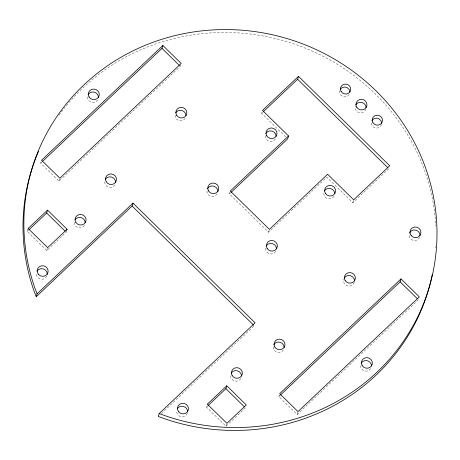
<?xml version="1.0" encoding="UTF-8"?>
<svg xmlns="http://www.w3.org/2000/svg" width="460" height="460" viewBox="0 0 460 460"><rect width="100%" height="100%" fill="white"/><g stroke="black" fill="none" stroke-linecap="round" stroke-linejoin="round"><path stroke-width="0.34" stroke-dasharray="2.3 1.72" d="M180.665 65.176L180.32 66.338L59.001 181.085L40.681 163.127L41.544 160.224M66.556 231.012L66.206 232.173L46.793 250.533L27.255 231.38L28.123 228.476M59.001 181.085L59.863 178.175M46.793 250.533L47.662 247.63M388.821 168.659L352.814 202.716L326.749 177.169L268.519 232.248L229.442 193.936L230.305 191.032M285.631 136.856L261.613 113.315L262.131 111.573M245.433 407.865L226.021 426.224L206.482 407.071L207.345 404.167M268.519 232.248L269.382 229.344M226.021 426.224L226.711 423.901M418.456 299.776L297.131 414.523L278.812 396.566L279.335 394.824M352.814 202.716L353.677 199.812M297.131 414.523L297.999 411.619M40.681 163.127L41.722 162.138M27.255 231.38L28.278 230.414M261.613 113.315L262.66 112.326M229.442 193.936L230.477 192.953M161.489 413.442L253.707 326.226M206.482 407.071L207.5 406.105M278.812 396.566L279.858 395.583M59.024 115.184A207.293 198.237 16.6 0 1 285.464 41.262A207.293 198.237 16.6 0 1 435.861 226.073M435.856 246.623A207.293 198.237 16.6 0 1 435.781 247.986M46.886 276.08A5.526 5.284 16.6 0 1 36.323 273.142M84.49 225.4A5.526 5.284 16.6 0 1 74.382 221.168M365.918 109.008A5.526 5.284 16.6 0 1 359.185 112.625A5.526 5.284 16.6 0 1 355.269 106.047M419.681 237.36A5.526 5.284 16.6 0 1 412.66 240.154A5.526 5.284 16.6 0 1 409.36 233.415M370.794 368.592A5.526 5.284 16.6 0 1 360.508 365.729M187.3 413.287A5.526 5.284 16.6 0 1 176.617 410.671M240.804 378.632A5.526 5.284 16.6 0 1 230.512 375.768M275.787 251.459A5.526 5.284 16.6 0 1 265.684 247.227M217.172 193.993A5.526 5.284 16.6 0 1 207.063 189.767M275.402 138.92A5.526 5.284 16.6 0 1 265.299 134.688M185.265 118.323A5.526 5.284 16.6 0 1 175.162 114.091M114.902 184.874A5.526 5.284 16.6 0 1 104.61 182.011M334.023 196.38A5.526 5.284 16.6 0 1 323.736 193.516M354.338 282.262A5.526 5.284 16.6 0 1 347.605 285.873A5.526 5.284 16.6 0 1 343.689 279.295M283.423 350.083A5.526 5.284 16.6 0 1 273.32 345.851M97.704 99.998A5.526 5.284 16.6 0 1 87.601 95.766M381.461 124.482A5.181 4.956 16.6 0 1 375.147 127.868A5.181 4.956 16.6 0 1 371.479 121.699M349.197 94.541A5.181 4.956 16.6 0 1 339.727 90.574"/><path stroke-width="0.69" d="M28.79 229.931L46.667 213.02L47.535 210.117L67.074 229.27L66.729 230.431M38.468 151.426A207.293 198.237 16.6 0 0 34.178 291.41L36.213 296.717L37.082 293.813L132.974 203.113L255.099 322.828L159.166 413.557L164.674 415.581A207.293 198.237 16.6 0 0 435.844 254.397A207.293 198.237 16.6 0 0 207.27 30.325A207.293 198.237 16.6 0 0 35.046 288.506L37.082 293.813M42.763 161.155L162 48.38L162.869 45.477L181.188 63.434L59.863 178.175L41.544 160.224L162.869 45.477M36.213 296.717L132.112 206.017L132.974 203.113M159.229 413.5L158.303 416.461L163.812 418.485A207.293 198.237 16.6 0 0 432.296 274.401M263.177 111.832L297.62 79.258L298.488 76.354L389.689 165.755L353.677 199.812L327.618 174.265L269.382 229.344L230.305 191.032L288.541 135.959L262.482 110.412L298.488 76.354M288.541 135.959L287.672 138.862L231 192.464M208.012 405.622L225.889 388.711L226.757 385.808L246.295 404.961L226.883 423.321L207.345 404.167L226.757 385.808M280.376 395.088L400.137 281.825L400.999 278.915L419.319 296.872L297.999 411.619L279.68 393.662L400.999 278.915M47.535 210.117L28.123 228.476L47.662 247.63L67.074 229.27M297.62 79.258L387.797 167.653M162 48.38L179.302 65.337M400.137 281.825L417.438 298.781M132.112 206.017L253.719 325.231M46.667 213.02L65.205 231.19M225.889 388.711L244.427 406.881M37.007 271.193A5.526 5.284 16.6 0 1 47.288 274.407M74.928 219.897A5.526 5.284 16.6 0 1 85.215 222.761M355.816 104.776A5.526 5.284 16.6 0 1 366.103 107.64M409.636 232.783A5.526 5.284 16.6 0 1 420.084 235.687M361.238 363.089A5.526 5.284 16.6 0 1 371.525 365.953M177.301 408.721A5.526 5.284 16.6 0 1 187.577 411.93M231.242 373.135A5.526 5.284 16.6 0 1 241.529 375.998M266.231 245.956A5.526 5.284 16.6 0 1 276.517 248.82M207.609 188.496A5.526 5.284 16.6 0 1 217.896 191.36M265.845 133.417A5.526 5.284 16.6 0 1 276.132 136.281M175.708 112.821A5.526 5.284 16.6 0 1 185.995 115.684M105.34 179.377A5.526 5.284 16.6 0 1 115.627 182.24M324.461 190.883A5.526 5.284 16.6 0 1 334.753 193.746M344.235 278.03A5.526 5.284 16.6 0 1 354.522 280.893M273.867 344.58A5.526 5.284 16.6 0 1 284.154 347.444M88.147 94.495A5.526 5.284 16.6 0 1 98.434 97.359M371.99 120.514A5.181 4.956 16.6 0 1 381.633 123.194M340.239 89.384A5.181 4.956 16.6 0 1 349.882 92.069M38.525 274.453A5.526 5.284 16.6 0 0 47.874 272.855A5.526 5.284 16.6 0 0 41.561 265.817A5.526 5.284 16.6 0 0 38.525 274.453M75.814 222.301A5.526 5.284 16.6 0 0 85.353 222.496A5.526 5.284 16.6 0 0 80.557 214.44A5.526 5.284 16.6 0 0 75.814 222.301M176.594 115.224A5.526 5.284 16.6 0 0 186.133 115.42A5.526 5.284 16.6 0 0 181.338 107.364A5.526 5.284 16.6 0 0 176.594 115.224M208.495 190.9A5.526 5.284 16.6 0 0 218.034 191.09A5.526 5.284 16.6 0 0 213.239 183.04A5.526 5.284 16.6 0 0 208.495 190.9M266.731 135.821A5.526 5.284 16.6 0 0 276.27 136.016A5.526 5.284 16.6 0 0 271.475 127.96A5.526 5.284 16.6 0 0 266.731 135.821M356.701 107.18A5.526 5.284 16.6 0 0 366.24 107.376A5.526 5.284 16.6 0 0 361.445 99.32A5.526 5.284 16.6 0 0 356.701 107.18M267.111 248.36A5.526 5.284 16.6 0 0 276.655 248.555A5.526 5.284 16.6 0 0 271.854 240.499A5.526 5.284 16.6 0 0 267.111 248.36M345.115 280.427A5.526 5.284 16.6 0 0 354.66 280.623A5.526 5.284 16.6 0 0 349.859 272.567A5.526 5.284 16.6 0 0 345.115 280.427M411.32 235.738A5.526 5.284 16.6 0 0 420.67 234.134A5.526 5.284 16.6 0 0 414.356 227.096A5.526 5.284 16.6 0 0 411.32 235.738M362.118 365.493A5.526 5.284 16.6 0 0 371.663 365.688A5.526 5.284 16.6 0 0 366.861 357.633A5.526 5.284 16.6 0 0 362.118 365.493M178.814 411.982A5.526 5.284 16.6 0 0 188.169 410.377A5.526 5.284 16.6 0 0 181.855 403.345A5.526 5.284 16.6 0 0 178.814 411.982M232.127 375.532A5.526 5.284 16.6 0 0 241.667 375.728A5.526 5.284 16.6 0 0 236.871 367.672A5.526 5.284 16.6 0 0 232.127 375.532M274.752 346.984A5.526 5.284 16.6 0 0 284.291 347.179A5.526 5.284 16.6 0 0 279.496 339.123A5.526 5.284 16.6 0 0 274.752 346.984M106.225 181.775A5.526 5.284 16.6 0 0 115.765 181.97A5.526 5.284 16.6 0 0 110.969 173.914A5.526 5.284 16.6 0 0 106.225 181.775M325.346 193.28A5.526 5.284 16.6 0 0 334.886 193.476A5.526 5.284 16.6 0 0 330.09 185.42A5.526 5.284 16.6 0 0 325.346 193.28M89.033 96.899A5.526 5.284 16.6 0 0 98.572 97.094A5.526 5.284 16.6 0 0 93.777 89.039A5.526 5.284 16.6 0 0 89.033 96.899M372.87 122.584A5.181 4.956 16.6 0 0 381.817 122.762A5.181 4.956 16.6 0 0 377.321 115.213A5.181 4.956 16.6 0 0 372.87 122.584M341.119 91.454A5.181 4.956 16.6 0 0 350.066 91.638A5.181 4.956 16.6 0 0 345.569 84.088A5.181 4.956 16.6 0 0 341.119 91.454"/></g></svg>
